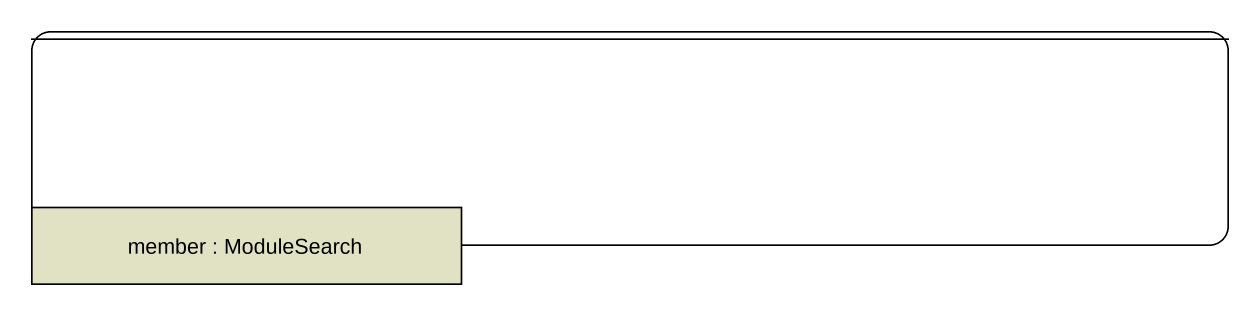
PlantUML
@startuml
hide empty description
state " " as state1 {
  state "member : ModuleSearch" as member <<object>> #E1E1C3
}
@enduml
